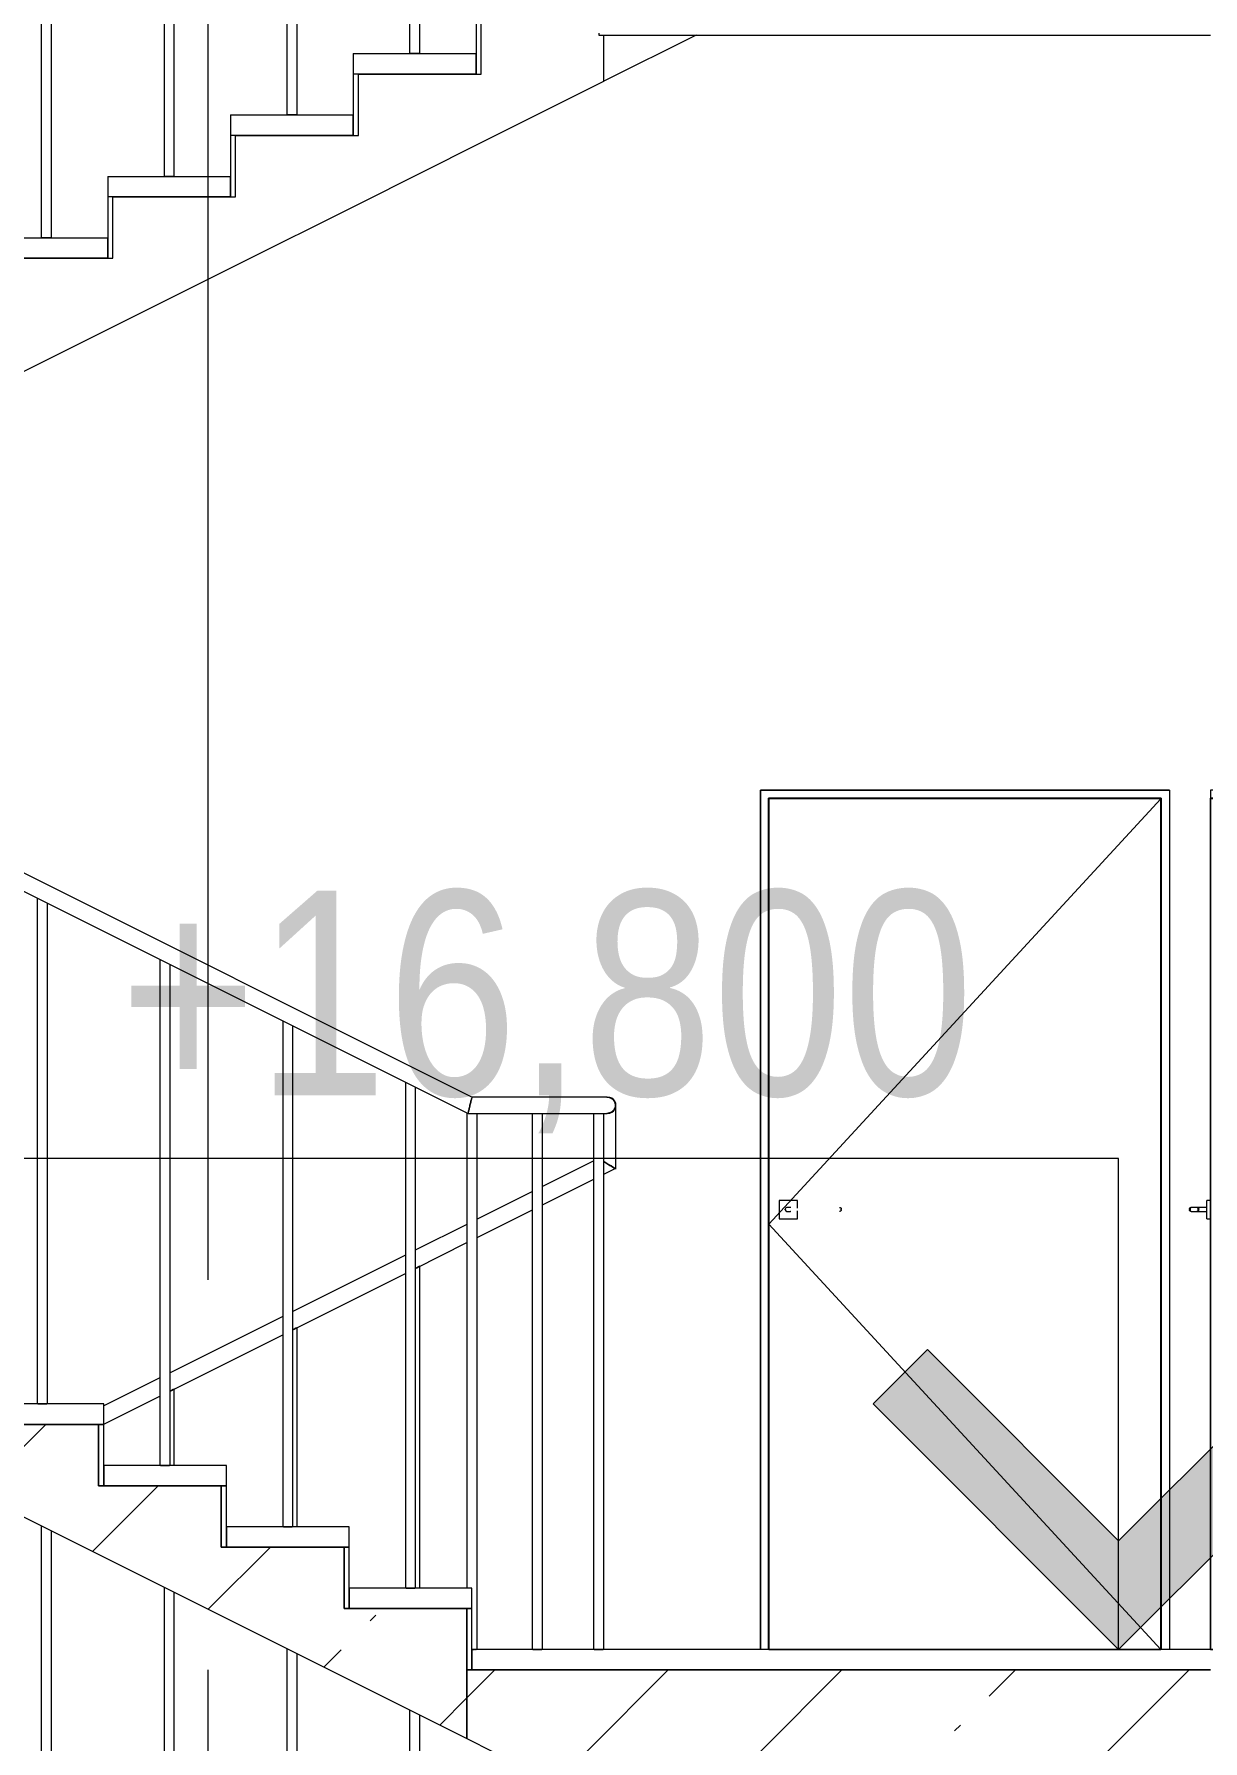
# Model space of a CAD drawing. Header units: millimetres. Extents: x -39507 to 33074, y -24219 to 30962.
# Drawn here: x -24708 to -21851, y 16577 to 20748 of the extents above; entities that cross this region are included whole.
import ezdxf

# ---------------------------------------------------------------- set-up
doc = ezdxf.new("R2010")
doc.units = ezdxf.units.MM
doc.linetypes.add('Осевые', pattern=[6350, 1270, -952.5, 3175, -952.5])
for name, color, linetype, lineweight in [('Балясины', 7, 'Continuous', 9), ('Верхние поручни', 7, 'Continuous', 9), ('Высотные отметки', 7, 'Continuous', 9), ('Двери', 7, 'Continuous', 9), ('Каркас_Импост', 7, 'Continuous', 9), ('Лестницы', 7, 'Continuous', 9), ('Лестницы-1', 7, 'Continuous', 18), ('Ограждение', 7, 'Continuous', 9), ('Панель', 7, 'Continuous', 9), ('Проступи_подступенки', 7, 'Continuous', 18), ('Проступи_подступенки-1', 7, 'Continuous', 9), ('Стены', 7, 'Continuous', 9), ('Структура _1_', 7, 'Continuous', 18), ('Элементы узлов', 7, 'Continuous', 9)]:
    doc.layers.add(name, color=color, linetype=linetype, lineweight=lineweight)
doc.layers.add('Оси-3', color=7, linetype='Осевые', lineweight=9, true_color=0xaaaaaa)
doc.styles.add('Arial Narrow', font='ARIALN.TTF', dxfattribs={"height": 500})
pattern_1 = [(45, (-2885.9, 6475), (-424.264, 424.264), [600, -100, 20, -100]), (45, (-2885.9, 6899), (-424.264, 424.264), [])]

# ---------------------------------------------------------------- blocks, each defined once
blk = doc.blocks.new('Дверь - Однопольная - ДВ1_21х10-6240746-Разрез 2-2')
at = {"layer": 'Двери'}
for p, q in [((-22841.9, 17897.5), (-22886.9, 17897.5)), ((-22886.9, 17897.5), (-22886.9, 17852.5)), ((-22841.9, 17878.1), (-22841.9, 17897.5)), ((-22886.9, 17852.5), (-22841.9, 17852.5)), ((-22871.9, 17876.4), (-22871.9, 17874.4)), ((-22871.9, 17874.4), (-22871.9, 17876.4)), ((-22860.9, 17880.4), (-22867.9, 17880.4)), ((-22867.9, 17870.4), (-22860.9, 17870.4)), ((-22841.9, 17852.5), (-22841.9, 17872)), ((-22735.3, 17874.4), (-22735.3, 17876.4))]:
    blk.add_line(p, q, dxfattribs=at)
at = {"layer": 'Двери', "flags": 128}
for points in [[(-22739.3, 17880.4), (-22739.1, 17880.4), (-22739, 17880.4), (-22738.8, 17880.4), (-22738.6, 17880.4), (-22738.5, 17880.4), (-22738.3, 17880.3), (-22738.2, 17880.3), (-22738, 17880.2), (-22737.9, 17880.2), (-22737.7, 17880.1), (-22737.6, 17880.1), (-22737.4, 17880), (-22737.3, 17879.9), (-22737.1, 17879.8), (-22737, 17879.7), (-22736.9, 17879.6), (-22736.8, 17879.5), (-22736.6, 17879.4), (-22736.5, 17879.3), (-22736.4, 17879.2), (-22736.3, 17879.1), (-22736.2, 17879), (-22736.1, 17878.9), (-22736, 17878.7), (-22735.9, 17878.6), (-22735.8, 17878.5), (-22735.7, 17878.3), (-22735.7, 17878.2), (-22735.6, 17878), (-22735.5, 17877.9), (-22735.5, 17877.7), (-22735.4, 17877.6), (-22735.4, 17877.4), (-22735.4, 17877.3), (-22735.3, 17877.1), (-22735.3, 17877), (-22735.3, 17876.8), (-22735.3, 17876.6), (-22735.3, 17876.5), (-22735.3, 17876.4)], [(-22735.3, 17874.4), (-22735.3, 17874.3), (-22735.3, 17874.1), (-22735.3, 17874), (-22735.3, 17873.8), (-22735.4, 17873.6), (-22735.4, 17873.5), (-22735.4, 17873.3), (-22735.5, 17873.2), (-22735.5, 17873), (-22735.6, 17872.9), (-22735.7, 17872.7), (-22735.7, 17872.6), (-22735.8, 17872.4), (-22735.9, 17872.3), (-22736, 17872.2), (-22736.1, 17872), (-22736.2, 17871.9), (-22736.3, 17871.8), (-22736.4, 17871.7), (-22736.5, 17871.6), (-22736.6, 17871.5), (-22736.7, 17871.3), (-22736.8, 17871.2), (-22737, 17871.2), (-22737.1, 17871.1), (-22737.2, 17871), (-22737.4, 17870.9), (-22737.5, 17870.8), (-22737.7, 17870.8), (-22737.8, 17870.7), (-22738, 17870.6), (-22738.1, 17870.6), (-22738.3, 17870.6), (-22738.4, 17870.5), (-22738.6, 17870.5), (-22738.7, 17870.5), (-22738.9, 17870.4), (-22739.1, 17870.4), (-22739.2, 17870.4), (-22739.3, 17870.4)]]:
    blk.add_lwpolyline(points, dxfattribs=at)
at = {"layer": 'Двери'}
for centre, start, end in [((-22867.9, 17876.4), 90, 180), ((-22867.9, 17874.4), 180, 270)]:
    blk.add_arc(centre, 4, start, end, dxfattribs=at)
for points, knots in [([(-22858.7, 17879.8), (-22858.7, 17879.8), (-22858.9, 17879.9), (-22859.1, 17880), (-22859.5, 17880.2), (-22860.1, 17880.4), (-22860.6, 17880.4), (-22860.9, 17880.4)], [-0.4285714, -0.4285714, -0.4285714, -0.4285714, -0.3928571, -0.3571429, -0.2857143, -0.1428571, 0, 0, 0, 0]), ([(-22860.9, 17870.4), (-22860.5, 17870.4), (-22860, 17870.5), (-22859.5, 17870.7), (-22859.2, 17870.8), (-22858.9, 17870.9), (-22858.8, 17871), (-22858.7, 17871.1)], [-1, -1, -1, -1, -0.7857143, -0.7321429, -0.6785714, -0.625, -0.5714286, -0.5714286, -0.5714286, -0.5714286])]:
    blk.add_open_spline(points, degree=3, knots=knots, dxfattribs=at)
at = {"layer": 'Каркас_Импост'}
for p, q in [((-22932.9, 18900), (-22932.9, 16800)), ((-21932.9, 18900), (-22932.9, 18900)), ((-21932.9, 18900), (-21932.9, 16800)), ((-22912.9, 16800), (-22912.9, 18880)), ((-22912.9, 18880), (-21952.9, 18880)), ((-21952.9, 18880), (-22912.9, 18880)), ((-22912.9, 18880), (-22912.9, 16800)), ((-21952.9, 18880), (-21952.9, 16800)), ((-21952.9, 18880), (-21952.9, 16800)), ((-22912.9, 16800), (-22932.9, 16800)), ((-22902.9, 16800), (-22912.9, 16800)), ((-21952.9, 16800), (-21962.9, 16800)), ((-21932.9, 16800), (-21952.9, 16800))]:
    blk.add_line(p, q, dxfattribs=at)
at = {"layer": 'Панель'}
for p, q in [((-21953.9, 18879), (-22911.9, 18879)), ((-22911.9, 18879), (-22911.9, 16800)), ((-21953.9, 16800), (-21953.9, 18879)), ((-22911.9, 16800), (-21953.9, 16800))]:
    blk.add_line(p, q, dxfattribs=at)
at = {"layer": 'Элементы узлов'}
for p, q in [((-22911.9, 17839.5), (-21953.9, 18879)), ((-21953.9, 16800), (-22911.9, 17839.5))]:
    blk.add_line(p, q, dxfattribs=at)
blk = doc.blocks.new('Дверь - Однопольная - ДВ1_21х10-6240598-Разрез 2-2')
at = {"layer": 'Двери'}
for p, q in [((-21792.9, 17818.3), (-21792.9, 18017.1)), ((-21774.9, 17937.5), (-21756.5, 17950.7)), ((-21752.2, 17968.6), (-21756.5, 17950.8)), ((-21756.5, 17950.7), (-21752.3, 17968)), ((-21841.2, 17852.5), (-21841.2, 17897.5)), ((-21832.9, 17897.5), (-21841.2, 17897.5)), ((-21832.9, 17897.5), (-21832.9, 17852.5)), ((-21781.1, 17925.3), (-21781.1, 17833.1)), ((-21883.8, 17876.4), (-21883.8, 17874.4)), ((-21882.7, 17876.4), (-21882.7, 17874.4)), ((-21866.6, 17880.4), (-21878.7, 17880.4)), ((-21878.7, 17870.4), (-21866.6, 17870.4)), ((-21841.2, 17880.4), (-21869.7, 17880.4)), ((-21869.7, 17870.4), (-21841.2, 17870.4)), ((-21862.6, 17874.4), (-21862.6, 17876.4)), ((-21861.5, 17874.4), (-21861.5, 17876.4)), ((-21841.2, 17852.5), (-21832.9, 17852.5))]:
    blk.add_line(p, q, dxfattribs=at)
at = {"layer": 'Двери', "flags": 128}
for points in [[(-21883.8, 17876.4), (-21883.8, 17876.6), (-21883.8, 17876.8), (-21883.8, 17876.9), (-21883.8, 17877.1), (-21883.7, 17877.2), (-21883.7, 17877.4), (-21883.7, 17877.5), (-21883.6, 17877.7), (-21883.6, 17877.8), (-21883.5, 17878), (-21883.4, 17878.1), (-21883.4, 17878.3), (-21883.3, 17878.4), (-21883.2, 17878.6), (-21883.1, 17878.7), (-21883, 17878.8), (-21882.9, 17878.9), (-21882.8, 17879.1), (-21882.7, 17879.2), (-21882.6, 17879.3), (-21882.5, 17879.4), (-21882.4, 17879.5), (-21882.2, 17879.6), (-21882.1, 17879.7), (-21882, 17879.8), (-21881.8, 17879.9), (-21881.7, 17880), (-21881.6, 17880), (-21881.4, 17880.1), (-21881.3, 17880.2), (-21881.1, 17880.2), (-21881, 17880.3), (-21880.8, 17880.3), (-21880.7, 17880.3), (-21880.5, 17880.4), (-21880.3, 17880.4), (-21880.2, 17880.4), (-21880, 17880.4), (-21879.9, 17880.4), (-21879.8, 17880.4)], [(-21879.8, 17870.4), (-21880, 17870.4), (-21880.1, 17870.4), (-21880.3, 17870.5), (-21880.5, 17870.5), (-21880.6, 17870.5), (-21880.8, 17870.5), (-21880.9, 17870.6), (-21881.1, 17870.6), (-21881.2, 17870.7), (-21881.4, 17870.7), (-21881.5, 17870.8), (-21881.7, 17870.9), (-21881.8, 17871), (-21881.9, 17871), (-21882.1, 17871.1), (-21882.2, 17871.2), (-21882.3, 17871.3), (-21882.5, 17871.4), (-21882.6, 17871.5), (-21882.7, 17871.6), (-21882.8, 17871.8), (-21882.9, 17871.9), (-21883, 17872), (-21883.1, 17872.1), (-21883.2, 17872.3), (-21883.3, 17872.4), (-21883.3, 17872.5), (-21883.4, 17872.7), (-21883.5, 17872.8), (-21883.5, 17873), (-21883.6, 17873.1), (-21883.6, 17873.3), (-21883.7, 17873.4), (-21883.7, 17873.6), (-21883.8, 17873.8), (-21883.8, 17873.9), (-21883.8, 17874.1), (-21883.8, 17874.2), (-21883.8, 17874.4), (-21883.8, 17874.4)], [(-21878.7, 17880.4), (-21879.6, 17880.3), (-21880.5, 17880), (-21881.2, 17879.6), (-21881.9, 17878.9), (-21882.3, 17878.2), (-21882.6, 17877.3), (-21882.7, 17876.4)], [(-21882.7, 17874.4), (-21882.6, 17873.5), (-21882.3, 17872.7), (-21881.9, 17871.9), (-21881.2, 17871.3), (-21880.5, 17870.8), (-21879.6, 17870.5), (-21878.7, 17870.4)], [(-21862.6, 17876.4), (-21862.7, 17877.3), (-21863, 17878.2), (-21863.5, 17878.9), (-21864.1, 17879.6), (-21864.9, 17880), (-21865.7, 17880.3), (-21866.6, 17880.4)], [(-21866.6, 17870.4), (-21865.7, 17870.5), (-21864.9, 17870.8), (-21864.1, 17871.3), (-21863.5, 17871.9), (-21863, 17872.7), (-21862.7, 17873.5), (-21862.6, 17874.4)], [(-21865.5, 17880.4), (-21865.4, 17880.4), (-21865.2, 17880.4), (-21865.1, 17880.4), (-21864.9, 17880.4), (-21864.7, 17880.4), (-21864.6, 17880.3), (-21864.4, 17880.3), (-21864.3, 17880.2), (-21864.1, 17880.2), (-21864, 17880.1), (-21863.8, 17880.1), (-21863.7, 17880), (-21863.6, 17879.9), (-21863.4, 17879.8), (-21863.3, 17879.7), (-21863.1, 17879.6), (-21863, 17879.5), (-21862.9, 17879.4), (-21862.8, 17879.3), (-21862.7, 17879.2), (-21862.6, 17879.1), (-21862.5, 17879), (-21862.4, 17878.9), (-21862.3, 17878.7), (-21862.2, 17878.6), (-21862.1, 17878.5), (-21862, 17878.3), (-21861.9, 17878.2), (-21861.9, 17878), (-21861.8, 17877.9), (-21861.8, 17877.7), (-21861.7, 17877.6), (-21861.7, 17877.4), (-21861.6, 17877.3), (-21861.6, 17877.1), (-21861.6, 17877), (-21861.6, 17876.8), (-21861.5, 17876.6), (-21861.5, 17876.5), (-21861.5, 17876.4)], [(-21861.5, 17874.4), (-21861.5, 17874.3), (-21861.6, 17874.1), (-21861.6, 17874), (-21861.6, 17873.8), (-21861.6, 17873.6), (-21861.7, 17873.5), (-21861.7, 17873.3), (-21861.7, 17873.2), (-21861.8, 17873), (-21861.9, 17872.9), (-21861.9, 17872.7), (-21862, 17872.6), (-21862.1, 17872.4), (-21862.1, 17872.3), (-21862.2, 17872.2), (-21862.3, 17872), (-21862.4, 17871.9), (-21862.5, 17871.8), (-21862.6, 17871.7), (-21862.8, 17871.6), (-21862.9, 17871.5), (-21863, 17871.3), (-21863.1, 17871.2), (-21863.2, 17871.2), (-21863.4, 17871.1), (-21863.5, 17871), (-21863.7, 17870.9), (-21863.8, 17870.8), (-21863.9, 17870.8), (-21864.1, 17870.7), (-21864.2, 17870.6), (-21864.4, 17870.6), (-21864.5, 17870.6), (-21864.7, 17870.5), (-21864.9, 17870.5), (-21865, 17870.5), (-21865.2, 17870.4), (-21865.3, 17870.4), (-21865.5, 17870.4), (-21865.5, 17870.4)], [(-21706.1, 17852.6), (-21707.3, 17852.3), (-21708.4, 17851.6), (-21709.4, 17850.4), (-21710.3, 17848.9), (-21711.1, 17847), (-21711.6, 17844.8), (-21712, 17842.4), (-21712.2, 17839.9), (-21712.1, 17837.3), (-21711.9, 17834.7), (-21711.5, 17832.2), (-21710.8, 17829.8), (-21710.1, 17827.7), (-21709.1, 17825.9), (-21708.1, 17824.5), (-21706.9, 17823.4), (-21705.8, 17822.8), (-21704.6, 17822.7)], [(-21704.6, 17822.7), (-21703.4, 17822.9), (-21702.3, 17823.7), (-21701.3, 17824.8), (-21700.4, 17826.4), (-21699.7, 17828.3), (-21699.1, 17830.5), (-21698.7, 17832.8), (-21698.5, 17835.4), (-21698.6, 17838), (-21698.8, 17840.6), (-21699.3, 17843.1), (-21699.9, 17845.4), (-21700.7, 17847.5), (-21701.6, 17849.3), (-21702.7, 17850.8), (-21703.8, 17851.8), (-21705, 17852.4), (-21706.1, 17852.6)]]:
    blk.add_lwpolyline(points, dxfattribs=at)
at = {"layer": 'Двери'}
for centre, radius, start, end in [((-21849.8, 17928.8), 105, 21.8766, 57.1857), ((-21766.1, 17925.3), 15, 125.7562, 180), ((-21922.7, 17821.3), 210.7, 2.0748, 37.9134), ((-21922.7, 17821.3), 225.3, 6.1877, 40.812), ((-21796.2, 17833.1), 15.2, 282.8196, 0), ((-21704.8, 17828.9), 7.3, 180, 0), ((-21922.7, 17821.3), 225.3, 1.9404, 3.7178)]:
    blk.add_arc(centre, radius, start, end, dxfattribs=at)
for points in [[(-21724.2, 17927.9), (-21726.4, 17932), (-21728.7, 17936), (-21731.1, 17939.8)], [(-21734.3, 17915.7), (-21733.6, 17914.4), (-21733, 17913.1), (-21732.3, 17911.7)]]:
    blk.add_open_spline(points, degree=3, dxfattribs=at)
blk.add_open_spline([(-21707.1, 17886.8), (-21709.1, 17893.1), (-21713.4, 17905.5), (-21719.2, 17918.3), (-21722.6, 17924.9), (-21723.1, 17925.8)], degree=3, knots=[0, 0, 0, 0, 0.3333333, 0.6666667, 0.7174758, 0.7174758, 0.7174758, 0.7174758], dxfattribs=at)
at = {"layer": 'Каркас_Импост'}
for p, q in [((-21632.9, 18900), (-21832.9, 18900)), ((-21832.9, 18900), (-21832.9, 18880)), ((-21632.9, 18870), (-21632.9, 18900)), ((-21832.9, 18880), (-21792.9, 18880)), ((-21832.9, 16800), (-21832.9, 18880)), ((-21792.9, 18880), (-21832.9, 18880)), ((-21792.9, 18880), (-21792.9, 18870)), ((-21792.9, 18880), (-21792.9, 16800)), ((-21792.9, 18870), (-21632.9, 18870)), ((-21632.9, 18870), (-21792.9, 18870)), ((-21792.9, 16800), (-21792.9, 18870)), ((-21632.9, 18870), (-21632.9, 16800)), ((-21792.9, 16800), (-21832.9, 16800)), ((-21632.9, 16800), (-21792.9, 16800))]:
    blk.add_line(p, q, dxfattribs=at)
at = {"layer": 'Панель'}
for p, q in [((-21792.9, 18879), (-21832.9, 18879)), ((-21832.9, 18879), (-21832.9, 16800)), ((-21792.9, 16800), (-21792.9, 18879)), ((-21832.9, 16800), (-21792.9, 16800))]:
    blk.add_line(p, q, dxfattribs=at)
blk = doc.blocks.new('Ограждение - 25mm-V33-Разрез 2-2')
at = {"layer": 'Балясины'}
for p, q in [((-23765.4, 21300), (-23765.4, 21936.5)), ((-23790.4, 20998.8), (-23790.4, 20700)), ((-23765.4, 20700), (-23765.4, 20986.3)), ((-23790.4, 20700), (-23777.9, 20700)), ((-23777.9, 20700), (-23788.7, 20700)), ((-23777.9, 20700), (-23765.4, 20700)), ((-23767.1, 20700), (-23777.9, 20700))]:
    blk.add_line(p, q, dxfattribs=at)
at = {"layer": 'Балясины', "flags": 128}
blk.add_lwpolyline([(-23770.4, 21934), (-23768.1, 21935.2), (-23765.7, 21936.4), (-23768.1, 21935.2), (-23770.4, 21934)], dxfattribs=at)
blk = doc.blocks.new('Ограждение - 25mm-V34-Разрез 2-2')
at = {"layer": 'Балясины'}
for p, q in [((-24065.4, 21450), (-24065.4, 21786.5)), ((-24090.4, 21148.8), (-24090.4, 20550)), ((-24065.4, 20550), (-24065.4, 21136.3)), ((-24090.4, 20550), (-24077.9, 20550)), ((-24077.9, 20550), (-24088.7, 20550)), ((-24077.9, 20550), (-24065.4, 20550)), ((-24067.1, 20550), (-24077.9, 20550))]:
    blk.add_line(p, q, dxfattribs=at)
at = {"layer": 'Балясины', "flags": 128}
blk.add_lwpolyline([(-24070.3, 21784.1), (-24068.1, 21785.2), (-24065.7, 21786.4), (-24068.1, 21785.2), (-24070.3, 21784.1)], dxfattribs=at)
blk = doc.blocks.new('Ограждение - 25mm-V35-Разрез 2-2')
at = {"layer": 'Балясины'}
for p, q in [((-24365.4, 21600), (-24365.4, 21636.5)), ((-24390.4, 21298.8), (-24390.4, 20400)), ((-24365.4, 20400), (-24365.4, 21286.3)), ((-24390.4, 20400), (-24377.9, 20400)), ((-24377.9, 20400), (-24388.7, 20400)), ((-24377.9, 20400), (-24365.4, 20400)), ((-24367.1, 20400), (-24377.9, 20400))]:
    blk.add_line(p, q, dxfattribs=at)
at = {"layer": 'Балясины', "flags": 128}
blk.add_lwpolyline([(-24368.1, 21635.2), (-24365.7, 21636.4), (-24368.1, 21635.2)], dxfattribs=at)
blk = doc.blocks.new('Ограждение - 25mm-V36-Разрез 2-2')
at = {"layer": 'Балясины'}
for p, q in [((-24690.4, 21448.9), (-24690.4, 20250)), ((-24665.4, 20250), (-24665.4, 21436.4)), ((-24690.4, 20250), (-24677.9, 20250)), ((-24677.9, 20250), (-24688.7, 20250)), ((-24677.9, 20250), (-24665.4, 20250)), ((-24667.1, 20250), (-24677.9, 20250))]:
    blk.add_line(p, q, dxfattribs=at)
blk = doc.blocks.new('Ограждение - 25mm-V30-Разрез 2-2')
at = {"layer": 'Балясины'}
for p, q in [((-25895.4, 23586.5), (-25895.4, 22350)), ((-25895.1, 23586.4), (-25895.1, 23586.4)), ((-25870.4, 22350), (-25870.4, 23574)), ((-25882.9, 22350), (-25893.7, 22350)), ((-25893.7, 22350), (-25882.9, 22350)), ((-25882.9, 22350), (-25872.1, 22350)), ((-25872.1, 22350), (-25882.9, 22350))]:
    blk.add_line(p, q, dxfattribs=at)
blk = doc.blocks.new('Ограждение - 25mm-V43-Разрез 2-2')
at = {"layer": 'Балясины'}
for p, q in [((-23490.4, 18110), (-23490.4, 16800)), ((-23465.4, 16800), (-23465.4, 18110)), ((-23477.9, 16800), (-23488.7, 16800)), ((-23488.7, 16800), (-23477.9, 16800)), ((-23477.9, 16800), (-23467.1, 16800)), ((-23467.1, 16800), (-23477.9, 16800))]:
    blk.add_line(p, q, dxfattribs=at)
blk = doc.blocks.new('Ограждение - 25mm-V44-Разрез 2-2')
at = {"layer": 'Балясины'}
for p, q in [((-23340.4, 18110), (-23340.4, 16800)), ((-23315.4, 16800), (-23315.4, 18110)), ((-23338.7, 16800), (-23317.1, 16800)), ((-23317.1, 16800), (-23338.7, 16800))]:
    blk.add_line(p, q, dxfattribs=at)
blk = doc.blocks.new('Ограждение - 25mm-V45-Разрез 2-2')
at = {"layer": 'Балясины'}
for p, q in [((-23765.4, 16950), (-23765.4, 17736.5)), ((-23790.4, 16652.3), (-23790.4, 16500)), ((-23765.4, 16500), (-23765.4, 16639.8)), ((-23790.4, 16500), (-23777.9, 16500)), ((-23777.9, 16500), (-23788.7, 16500)), ((-23777.9, 16500), (-23765.4, 16500)), ((-23767.1, 16500), (-23777.9, 16500))]:
    blk.add_line(p, q, dxfattribs=at)
at = {"layer": 'Балясины', "flags": 128}
blk.add_lwpolyline([(-23775.5, 17731.5), (-23772.5, 17733), (-23768.1, 17735.2), (-23765.7, 17736.4), (-23768.1, 17735.2), (-23772.5, 17733), (-23775.5, 17731.5)], dxfattribs=at)
blk = doc.blocks.new('Ограждение - 25mm-V46-Разрез 2-2')
at = {"layer": 'Балясины'}
for p, q in [((-24065.4, 17100), (-24065.4, 17586.5)), ((-24090.4, 16802.3), (-24090.4, 16350)), ((-24065.4, 16350), (-24065.4, 16789.8)), ((-24090.4, 16350), (-24077.9, 16350)), ((-24077.9, 16350), (-24088.7, 16350)), ((-24077.9, 16350), (-24065.4, 16350)), ((-24067.1, 16350), (-24077.9, 16350))]:
    blk.add_line(p, q, dxfattribs=at)
at = {"layer": 'Балясины', "flags": 128}
blk.add_lwpolyline([(-24075.4, 17581.5), (-24072.5, 17583), (-24068.1, 17585.2), (-24065.7, 17586.4), (-24068.1, 17585.2), (-24072.5, 17583), (-24075.4, 17581.5)], dxfattribs=at)
blk = doc.blocks.new('Ограждение - 25mm-V47-Разрез 2-2')
at = {"layer": 'Балясины'}
for p, q in [((-24365.4, 17250), (-24365.4, 17436.5)), ((-24390.4, 16952.3), (-24390.4, 16200)), ((-24365.4, 16200), (-24365.4, 16939.8)), ((-24390.4, 16200), (-24377.9, 16200)), ((-24377.9, 16200), (-24388.7, 16200)), ((-24377.9, 16200), (-24365.4, 16200)), ((-24367.1, 16200), (-24377.9, 16200))]:
    blk.add_line(p, q, dxfattribs=at)
at = {"layer": 'Балясины', "flags": 128}
blk.add_lwpolyline([(-24375.4, 17431.6), (-24372.5, 17433), (-24368.1, 17435.2), (-24365.7, 17436.4), (-24368.1, 17435.2), (-24372.5, 17433), (-24375.4, 17431.6)], dxfattribs=at)
blk = doc.blocks.new('Ограждение - 25mm-V48-Разрез 2-2')
at = {"layer": 'Балясины'}
for p, q in [((-24690.4, 17102.3), (-24690.4, 16050)), ((-24665.4, 16050), (-24665.4, 17089.8)), ((-24690.4, 16050), (-24677.9, 16050)), ((-24677.9, 16050), (-24688.7, 16050)), ((-24677.9, 16050), (-24665.4, 16050)), ((-24667.1, 16050), (-24677.9, 16050))]:
    blk.add_line(p, q, dxfattribs=at)
blk = doc.blocks.new('Ограждение - 25mm-V81-Разрез 2-2')
at = {"layer": 'Балясины'}
for p, q in [((-23650.4, 18110), (-23650.4, 16950)), ((-23648.7, 18110), (-23650.4, 18110)), ((-23625.4, 16800), (-23625.4, 18110)), ((-23650.4, 16900), (-23650.4, 16800)), ((-23637.9, 16800), (-23631.6, 16800)), ((-23631.6, 16800), (-23637.9, 16800)), ((-23629.5, 16800), (-23627.1, 16800)), ((-23627.1, 16800), (-23629.5, 16800))]:
    blk.add_line(p, q, dxfattribs=at)
blk = doc.blocks.new('Ограждение - 25mm-V82-Разрез 2-2')
at = {"layer": 'Балясины'}
for p, q in [((-23340.4, 17949), (-23340.4, 16800)), ((-23315.4, 16800), (-23315.4, 17961.5)), ((-23327.9, 16800), (-23338.7, 16800)), ((-23338.7, 16800), (-23327.9, 16800)), ((-23327.9, 16800), (-23317.1, 16800)), ((-23317.1, 16800), (-23327.9, 16800))]:
    blk.add_line(p, q, dxfattribs=at)
blk = doc.blocks.new('Ограждение - Ограждение-6819977-Разрез 2-2')
for name, p in [('Ограждение - 25mm-V33-Разрез 2-2', (0, 0)), ('Ограждение - 25mm-V34-Разрез 2-2', (0, 0)), ('Ограждение - 25mm-V35-Разрез 2-2', (0, 0)), ('Ограждение - 25mm-V36-Разрез 2-2', (0, 0)), ('Ограждение - 25mm-V30-Разрез 2-2', (1195, -4950)), ('Ограждение - 25mm-V30-Разрез 2-2', (1495, -5100)), ('Ограждение - 25mm-V30-Разрез 2-2', (1795, -5250)), ('Ограждение - 25mm-V30-Разрез 2-2', (2095, -5400)), ('Ограждение - 25mm-V81-Разрез 2-2', (0, 0)), ('Ограждение - 25mm-V43-Разрез 2-2', (0, 0)), ('Ограждение - 25mm-V44-Разрез 2-2', (0, 0)), ('Ограждение - 25mm-V44-Разрез 2-2', (0, 0)), ('Ограждение - 25mm-V82-Разрез 2-2', (0, 0)), ('Ограждение - 25mm-V45-Разрез 2-2', (0, 0)), ('Ограждение - 25mm-V46-Разрез 2-2', (0, 0)), ('Ограждение - 25mm-V47-Разрез 2-2', (0, 0)), ('Ограждение - 25mm-V48-Разрез 2-2', (0, 0))]:
    blk.add_blockref(name, p)
blk = doc.blocks.new('Тип верхнего поручня - Верхний поручень_Внутренний_-6840876-Разрез 2-2')
at = {"layer": 'Верхние поручни'}
for p, q in [((-27577.9, 20075.3), (-23647.3, 18110)), ((-23637.9, 18150), (-27537.9, 20100)), ((-23307.9, 18150), (-23637.9, 18150)), ((-23647.3, 18110), (-23307.9, 18110)), ((-23285.8, 17974), (-23285.8, 18130)), ((-23340.2, 17993.8), (-23465.4, 17931.3)), ((-23307.9, 17987.6), (-23313.1, 17990.8)), ((-23313.1, 17990.8), (-23307.9, 17987.6)), ((-23465.4, 17886.5), (-23340.2, 17949.1)), ((-23315.4, 17961.5), (-23287.9, 17975.3)), ((-23490.1, 17918.9), (-23625.4, 17851.3)), ((-23625.4, 17806.5), (-23490.1, 17874.2)), ((-23650, 17838.9), (-23774.9, 17776.5)), ((-23775.6, 17731.4), (-23650, 17794.2)), ((-23800.2, 17763.9), (-24075.5, 17626.2)), ((-24075.5, 17581.5), (-23800.2, 17719.1)), ((-24100.2, 17613.8), (-24375.4, 17476.2)), ((-24375.4, 17431.5), (-24100.3, 17569.1)), ((-24400.3, 17463.8), (-24537.9, 17395)), ((-24537.9, 17350.3), (-24400.3, 17419.1))]:
    blk.add_line(p, q, dxfattribs=at)
at = {"layer": 'Верхние поручни', "flags": 128}
for points in [[(-23305.8, 18110), (-23300.6, 18110.7), (-23295.8, 18112.7), (-23291.6, 18115.9), (-23288.4, 18120), (-23286.4, 18124.8), (-23285.8, 18130), (-23286.4, 18135.2), (-23288.4, 18140), (-23291.6, 18144.1), (-23295.8, 18147.3), (-23300.6, 18149.3), (-23305.8, 18150)], [(-23305.8, 17986.3), (-23310.9, 17989.5), (-23315.4, 17992.3)], [(-23315.4, 17992.3), (-23310.9, 17989.5), (-23305.8, 17986.3)], [(-23307.9, 17987.6), (-23302.7, 17984.4), (-23297.9, 17981.5), (-23293.7, 17978.9), (-23290.6, 17976.9)], [(-23290.6, 17976.9), (-23293.7, 17978.9), (-23297.9, 17981.5), (-23302.7, 17984.4), (-23307.9, 17987.6)], [(-23305.8, 17986.3), (-23300.6, 17983.1), (-23295.8, 17980.2), (-23291.6, 17977.6), (-23288.4, 17975.6)], [(-23285.8, 17974), (-23286.4, 17974.4), (-23288.4, 17975.6), (-23291.6, 17977.6), (-23295.8, 17980.2), (-23300.6, 17983.1), (-23305.8, 17986.3)]]:
    blk.add_lwpolyline(points, dxfattribs=at)
at = {"layer": 'Верхние поручни'}
for points, knots in [([(-23637.9, 18150), (-23637.9, 18150), (-23638.2, 18148.6), (-23639.2, 18144.3), (-23640.2, 18140.1), (-23641.4, 18135.2), (-23642.2, 18131.7), (-23642.6, 18130)], [0.5, 0.5, 0.5, 0.5, 0.6666667, 0.75, 0.8333333, 0.9166667, 1, 1, 1, 1]), ([(-23307.9, 18150), (-23307.4, 18150), (-23306.6, 18150), (-23305.3, 18149.8), (-23304, 18149.6), (-23302.7, 18149.3), (-23301.4, 18149), (-23300.2, 18148.5), (-23299, 18148), (-23297.9, 18147.3), (-23296.8, 18146.6), (-23295.3, 18145.6), (-23294, 18144.5), (-23292.8, 18143.2), (-23291.7, 18141.8), (-23290.5, 18140), (-23289.3, 18137.7), (-23288.2, 18134.4), (-23287.9, 18131.7), (-23287.9, 18130)], [0.5, 0.5, 0.5, 0.5, 0.5208333, 0.5416667, 0.5625, 0.5833333, 0.6041667, 0.625, 0.6458333, 0.6666667, 0.6875, 0.7083333, 0.75, 0.7708333, 0.7916667, 0.8333333, 0.875, 0.9166667, 1, 1, 1, 1]), ([(-23642.6, 18130), (-23643, 18128.3), (-23643.8, 18124.8), (-23645, 18119.9), (-23646, 18115.7), (-23647, 18111.4), (-23647.3, 18110), (-23647.3, 18110)], [0, 0, 0, 0, 0.0833333, 0.1666667, 0.25, 0.3333333, 0.5, 0.5, 0.5, 0.5]), ([(-23287.9, 18130), (-23287.9, 18128.3), (-23288.2, 18125.6), (-23289.3, 18122.3), (-23290.5, 18120), (-23291.7, 18118.2), (-23292.8, 18116.8), (-23294, 18115.5), (-23295.7, 18114.1), (-23297.5, 18112.9), (-23299, 18112), (-23300.2, 18111.5), (-23301.4, 18111), (-23302.7, 18110.7), (-23304, 18110.4), (-23305.3, 18110.2), (-23306.6, 18110), (-23307.4, 18110), (-23307.9, 18110)], [0, 0, 0, 0, 0.0833333, 0.125, 0.1666667, 0.2083333, 0.2291667, 0.25, 0.2916667, 0.3333333, 0.3541667, 0.375, 0.3958333, 0.4166667, 0.4375, 0.4583333, 0.4791667, 0.5, 0.5, 0.5, 0.5])]:
    blk.add_open_spline(points, degree=3, knots=knots, dxfattribs=at)
for points in [[(-23642.6, 18130), (-23642.2, 18131.7), (-23641.4, 18135.2), (-23640.2, 18140.1), (-23639.2, 18144.3), (-23638.7, 18146.4), (-23638.5, 18147.3)], [(-23646.7, 18112.7), (-23646.5, 18113.6), (-23646, 18115.7), (-23645, 18119.9), (-23643.8, 18124.8), (-23643, 18128.3), (-23642.6, 18130)]]:
    blk.add_open_spline(points, degree=3, dxfattribs=at)
blk = doc.blocks.new('Высотные отметки - Высотная отметка - Стрелка-4455449-Разрез 2-2')
at = {"layer": 'Высотные отметки'}
blk.add_hatch(color=256, dxfattribs=at).paths.add_polyline_path([(-36565.6, -5267.2), (-36098.4, -5734.3), (-35631.2, -5267.2), (-35498.4, -5400), (-36098.4, -6000), (-36698.4, -5400)], flags=0)
for p, q in [((-36098.4, -4800), (-39098.4, -4800)), ((-36098.4, -6000), (-36098.4, -4800)), ((-36565.6, -5267.2), (-36698.4, -5400)), ((-36098.4, -5734.3), (-36565.6, -5267.2)), ((-35631.2, -5267.2), (-36098.4, -5734.3)), ((-35498.4, -5400), (-35631.2, -5267.2)), ((-36698.4, -5400), (-36098.4, -6000)), ((-36098.4, -6000), (-35498.4, -5400)), ((-35002.8, -6000), (-36395.1, -6000))]:
    blk.add_line(p, q, dxfattribs=at)

msp = doc.modelspace()

# ---------------------------------------------------------------- hatches: boundary and pattern name
at = {"layer": 'Лестницы'}
h = msp.add_hatch(dxfattribs=at)
h.set_pattern_fill('FP_2', color=256, style=0, pattern_type=2)
h.set_pattern_definition(pattern_1)
h.paths.add_polyline_path([(-23650.4, 16582.3), (-23650.4, 16900), (-23950.4, 16900.2), (-23950.4, 17050), (-24250.4, 17050), (-24250.4, 17200), (-24550.4, 17200), (-24550.4, 17350), (-24850.4, 17350), (-24850.4, 17500), (-25150.4, 17500), (-25150.4, 17650), (-25450.4, 17650), (-25450.4, 17800), (-25750.4, 17800), (-25750.4, 17950), (-26050.4, 17950), (-26050.4, 18100), (-26350.4, 18100), (-26350.4, 18250), (-26650.4, 18250), (-26650.4, 18400), (-26950.4, 18400), (-26950.4, 18550), (-27250.4, 18550), (-27250.4, 18700), (-27550.4, 18700), (-27550.4, 18532.3), (-23913.3, 16713.8)], flags=0)
h = msp.add_hatch(dxfattribs=at)
h.set_pattern_fill('FP_2', color=256, style=0, pattern_type=2)
h.set_pattern_definition(pattern_1)
h.paths.add_polyline_path([(-23062.8, 16550), (-21832.9, 16550), (-21832.9, 16750), (-23650.4, 16750), (-23650.4, 16582.3), (-23585.8, 16550), (-23346.3, 16550)], flags=0)

# ---------------------------------------------------------------- linework, layer by layer
at = {"layer": 'Высотные отметки'}
for p, q in [((-21927.9, 16800), (-22057.2, 16800)), ((-21867.6, 16800), (-21927.9, 16800))]:
    msp.add_line(p, q, dxfattribs=at)
at = {"layer": 'Лестницы'}
for p, q in [((-23615.4, 20650), (-23615.4, 20800)), ((-23315.4, 20632.3), (-23315.4, 20745)), ((-23090, 20745), (-23315.4, 20632.3)), ((-23315.4, 20632.3), (-23315.4, 20745)), ((-23915.4, 20650), (-23615.4, 20650)), ((-23915.4, 20500), (-23915.4, 20650)), ((-23615.4, 20482.3), (-23315.4, 20632.3)), ((-24215.4, 20500), (-23915.4, 20500)), ((-24215.4, 20350), (-24215.4, 20500)), ((-23915.4, 20332.3), (-23615.4, 20482.3)), ((-24515.4, 20350), (-24215.4, 20350)), ((-24515.4, 20200), (-24515.4, 20350)), ((-24215.4, 20182.3), (-23915.4, 20332.3)), ((-24815.4, 20200), (-24515.4, 20200)), ((-24515.4, 20032.3), (-24215.4, 20182.3)), ((-24815.4, 19882.3), (-24515.4, 20032.3))]:
    msp.add_line(p, q, dxfattribs=at)
at = {"layer": 'Лестницы-1'}
for p, q in [((-27550.4, 18532.3), (-23650.4, 16582.3)), ((-24550.4, 17350), (-24850.4, 17350)), ((-24550.4, 17200), (-24550.4, 17350)), ((-24250.4, 17200), (-24550.4, 17200)), ((-24250.4, 17050), (-24250.4, 17200)), ((-23950.4, 17050), (-24250.4, 17050)), ((-23950.4, 16900), (-23950.4, 17050)), ((-23650.4, 16900), (-23950.4, 16900)), ((-23650.4, 16582.3), (-23650.4, 16900)), ((-21832.9, 16750), (-23650.4, 16750)), ((-23650.4, 16750), (-23650.4, 16582.3)), ((-23650.4, 16582.3), (-23585.8, 16550))]:
    msp.add_line(p, q, dxfattribs=at)
at = {"layer": 'Оси-3'}
msp.add_line((-24282.9, -22619.5), (-24282.9, 29000), dxfattribs=at)
at = {"layer": 'Проступи_подступенки'}
for p, q in [((-24537.9, 17400), (-24837.9, 17400)), ((-24537.9, 17350), (-24537.9, 17400)), ((-24837.9, 17350), (-24537.9, 17350)), ((-24537.9, 17350), (-24550.4, 17350)), ((-24550.4, 17350), (-24550.4, 17200)), ((-24537.9, 17200), (-24537.9, 17350)), ((-24237.9, 17250), (-24537.9, 17250)), ((-24537.9, 17250), (-24537.9, 17200)), ((-24237.9, 17200), (-24237.9, 17250)), ((-24550.4, 17200), (-24537.9, 17200)), ((-24537.9, 17200), (-24237.9, 17200)), ((-24237.9, 17200), (-24250.4, 17200)), ((-24250.4, 17200), (-24250.4, 17050)), ((-24237.9, 17050), (-24237.9, 17200)), ((-23937.9, 17100), (-24237.9, 17100)), ((-24237.9, 17100), (-24237.9, 17050)), ((-23937.9, 17050), (-23937.9, 17100)), ((-24250.4, 17050), (-24237.9, 17050)), ((-24237.9, 17050), (-23937.9, 17050)), ((-23937.9, 17050), (-23950.4, 17050)), ((-23950.4, 17050), (-23950.4, 16900)), ((-23937.9, 16900), (-23937.9, 17050)), ((-23637.9, 16950), (-23937.9, 16950)), ((-23937.9, 16950), (-23937.9, 16900)), ((-23637.9, 16900), (-23637.9, 16950)), ((-23950.4, 16900), (-23937.9, 16900)), ((-23937.9, 16900), (-23637.9, 16900)), ((-23637.9, 16900), (-23650.4, 16900)), ((-23650.4, 16900), (-23650.4, 16750)), ((-23637.9, 16750), (-23637.9, 16900)), ((-21832.9, 16800), (-23637.9, 16800)), ((-23637.9, 16800), (-23637.9, 16750)), ((-23650.4, 16750), (-23637.9, 16750)), ((-23637.9, 16750), (-21832.9, 16750))]:
    msp.add_line(p, q, dxfattribs=at)
at = {"layer": 'Проступи_подступенки-1'}
for p, q in [((-23627.9, 20800), (-23627.9, 20650)), ((-23615.4, 20650), (-23615.4, 20800)), ((-23927.9, 20700), (-23627.9, 20700)), ((-23927.9, 20700), (-23927.9, 20650)), ((-23627.9, 20650), (-23627.9, 20700)), ((-23927.9, 20650), (-23927.9, 20500)), ((-23915.4, 20650), (-23927.9, 20650)), ((-23627.9, 20650), (-23927.9, 20650)), ((-23915.4, 20500), (-23915.4, 20650)), ((-23627.9, 20650), (-23615.4, 20650)), ((-24227.9, 20550), (-23927.9, 20550)), ((-24227.9, 20550), (-24227.9, 20500)), ((-23927.9, 20500), (-23927.9, 20550)), ((-24227.9, 20500), (-24227.9, 20350)), ((-24215.4, 20500), (-24227.9, 20500)), ((-23927.9, 20500), (-24227.9, 20500)), ((-24215.4, 20350), (-24215.4, 20500)), ((-23927.9, 20500), (-23915.4, 20500)), ((-24527.9, 20400), (-24227.9, 20400)), ((-24527.9, 20400), (-24527.9, 20350)), ((-24227.9, 20350), (-24227.9, 20400)), ((-24527.9, 20350), (-24527.9, 20200)), ((-24515.4, 20350), (-24527.9, 20350)), ((-24227.9, 20350), (-24527.9, 20350)), ((-24515.4, 20200), (-24515.4, 20350)), ((-24227.9, 20350), (-24215.4, 20350)), ((-24827.9, 20250), (-24527.9, 20250)), ((-24527.9, 20200), (-24527.9, 20250)), ((-24527.9, 20200), (-24827.9, 20200)), ((-24527.9, 20200), (-24515.4, 20200)), ((-23315.4, 16750), (-23327.9, 16750))]:
    msp.add_line(p, q, dxfattribs=at)
at = {"layer": 'Стены'}
for p, q in [((-22932.9, 18900), (-21932.9, 18900)), ((-22932.9, 16810), (-22932.9, 18900)), ((-21932.9, 18900), (-21932.9, 16810)), ((-22932.9, 16800), (-22932.9, 16810)), ((-21932.9, 16810), (-21932.9, 16800)), ((-21932.9, 16800), (-22932.9, 16800))]:
    msp.add_line(p, q, dxfattribs=at)
at = {"layer": 'Структура _1_'}
for p, q in [((-23327.9, 20750), (-23327.9, 20745)), ((-23327.9, 20745), (-21832.9, 20745))]:
    msp.add_line(p, q, dxfattribs=at)

# ---------------------------------------------------------------- block references
at = {"layer": 'Верхние поручни'}
msp.add_blockref('Тип верхнего поручня - Верхний поручень_Внутренний_-6840876-Разрез 2-2', (0, 0), dxfattribs=at)
at = {"layer": 'Высотные отметки'}
msp.add_blockref('Высотные отметки - Высотная отметка - Стрелка-4455449-Разрез 2-2', (14041.2, 22800), dxfattribs=at)
at = {"layer": 'Двери'}
for name in ['Дверь - Однопольная - ДВ1_21х10-6240746-Разрез 2-2', 'Дверь - Однопольная - ДВ1_21х10-6240598-Разрез 2-2']:
    msp.add_blockref(name, (0, 0), dxfattribs=at)
at = {"layer": 'Ограждение'}
msp.add_blockref('Ограждение - Ограждение-6819977-Разрез 2-2', (0, 0), dxfattribs=at)

# ---------------------------------------------------------------- texts
at = {"layer": 'Высотные отметки', "insert": (-24498.5, 18654.3), "char_height": 500, "width": 2499.191, "attachment_point": 1, "line_spacing_factor": 0.974696, "style": 'Arial Narrow'}
msp.add_mtext('+16,800', dxfattribs=at)

doc.saveas('drawing.dxf')
